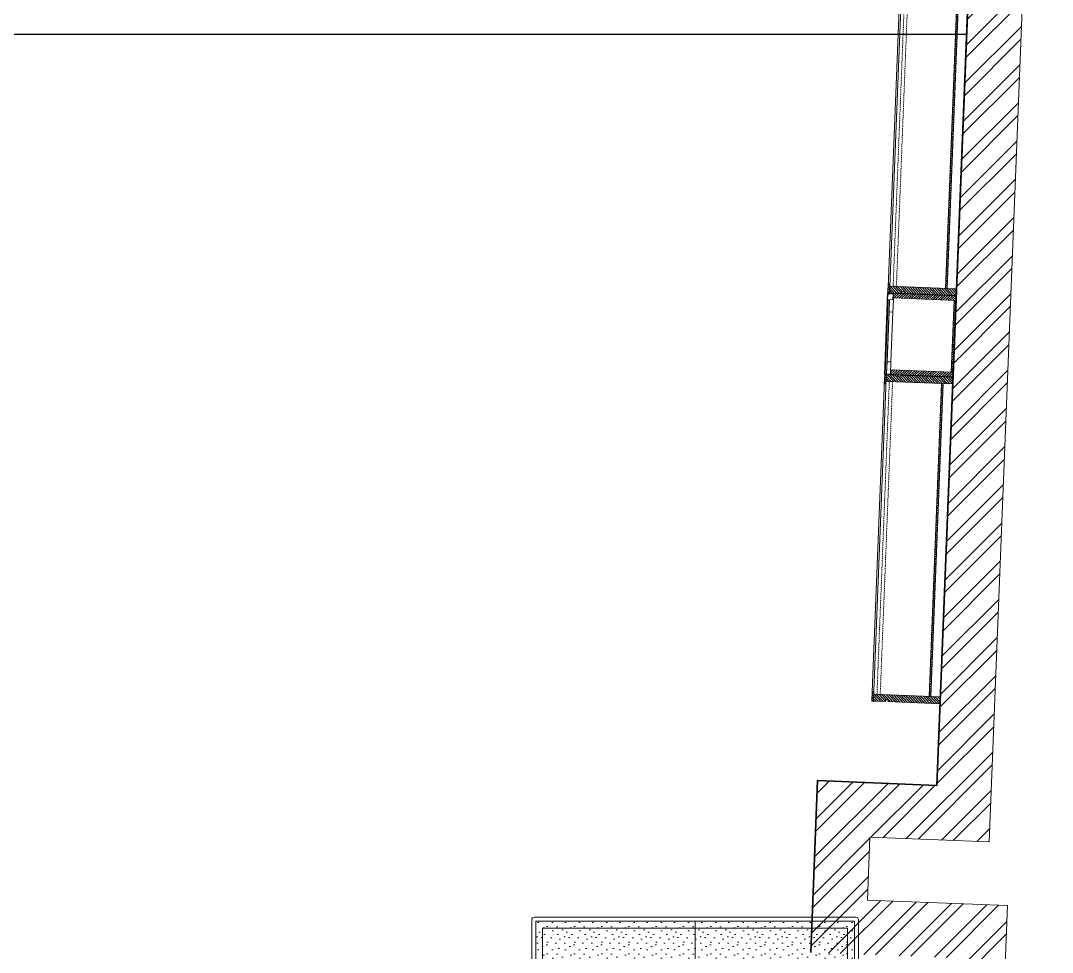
# Model space of a CAD drawing. Header units: millimetres. Extents: x -7692 to 2323, y -5243 to 5750.
# Drawn here: x -1465 to 2323, y -1460 to 1961 of the extents above; entities that cross this region are included whole.
import ezdxf

# ---------------------------------------------------------------- set-up
doc = ezdxf.new("R2010")
doc.units = ezdxf.units.MM
for name, pattern in [('a_p6_plan_L18$0$HIDDEN', [0.375, 0.25, -0.125]), ('ACAD_ISO03W100', [30, 12, -18]), ('DASHED', [100, -100]), ('HIDDEN2', [0.1875, 0.125, -0.0625])]:
    doc.linetypes.add(name, pattern=pattern)
for name, color, linetype, lineweight in [('I-LK FF&E', 1, 'Continuous', 9), ('I-LK HATCH', 251, 'Continuous', 5), ('LN-ELEVATION-1', 81, 'Continuous', 13), ('LN-ELEVATION-2', 103, 'Continuous', 20), ('LN-ELEVATION-3', 125, 'a_p6_plan_L18$0$HIDDEN', 18), ('LN-ELEVATION-4', 145, 'Continuous', 13), ('LN-ELEVATION-5', 167, 'Continuous', 5), ('LN-HATCH', 251, 'Continuous', 0)]:
    doc.layers.add(name, color=color, linetype=linetype, lineweight=lineweight)
for name, color, linetype in [('RETAIL_SEPARATOR', 4, 'DASHED'), ('WALLS', 7, 'Continuous'), ('WALLS_3D', 7, 'Continuous')]:
    doc.layers.add(name, color=color, linetype=linetype)

# ---------------------------------------------------------------- blocks, each defined once
blk = doc.blocks.new('2 seater bench')
at = {"layer": 'I-LK HATCH', "lineweight": 0}
h = blk.add_hatch(dxfattribs=at)
h.set_pattern_fill('STIP1', color=177, scale=100, angle=270, pattern_type=2)
h.set_pattern_definition([(270, (6617251.08, -170439.11), (100, -2e-13), [0, -100]), (270, (6617235.08, -170451.11), (100, -2e-13), [0, -100]), (270, (6617211.08, -170446.11), (100, -2e-13), [0, -100]), (270, (6617188.08, -170481.11), (100, -2e-13), [0, -100]), (270, (6617224.08, -170478.11), (100, -2e-13), [0, -100]), (270, (6617248.08, -170505.11), (100, -2e-13), [0, -100]), (270, (6617255.08, -170470.11), (100, -2e-13), [0, -100]), (270, (6617214.08, -170512.11), (100, -2e-13), [0, -100]), (270, (6617182.08, -170507.11), (100, -2e-13), [0, -100]), (270, (6617167.08, -170433.11), (100, -2e-13), [0, -100]), (270, (6617187.08, -170451.11), (100, -2e-13), [0, -100]), (270, (6617168.08, -170465.11), (100, -2e-13), [0, -100]), (270, (6617232.08, -170526.11), (100, -2e-13), [0, -100]), (270, (6617207.08, -170494.11), (100, -2e-13), [0, -100]), (270, (6617240.08, -170486.11), (100, -2e-13), [0, -100]), (270, (6617231.08, -170503.11), (100, -2e-13), [0, -100]), (270, (6617204.08, -170467.11), (100, -2e-13), [0, -100]), (270, (6617258.08, -170495.11), (100, -2e-13), [0, -100]), (270, (6617199.08, -170526.11), (100, -2e-13), [0, -100]), (270, (6617169.08, -170523.11), (100, -2e-13), [0, -100])])
h.paths.add_polyline_path([(585, 192.5), (0, 192.5), (0, -227.5), (585, -227.5)])
h.paths.add_polyline_path([(0, 227.5), (0, -227.5)])
h.paths.add_polyline_path([(-585, 192.5), (0, 192.5), (0, -227.5), (-585, -227.5)])
at = {"layer": 'LN-ELEVATION-2', "ltscale": 0.5}
for points in [[(-585, 192.5), (0, 192.5), (0, -227.5), (-585, -227.5)], [(585, 192.5), (0, 192.5), (0, -227.5), (585, -227.5)]]:
    blk.add_lwpolyline(points, close=True, dxfattribs=at)
at = {"layer": 'LN-ELEVATION-5', "ltscale": 0.5}
blk.add_lwpolyline([(590, 207.5), (-590, 207.5, 0.414214), (-600, 197.5), (-600, -232.5, 0.414214), (-590, -242.5), (590, -242.5, 0.414214), (600, -232.5), (600, 197.5, 0.414214)], format="xyb", close=True, dxfattribs=at)
blk.add_lwpolyline([(585, 192.5), (-585, 192.5), (-585, -227.5), (585, -227.5)], close=True, dxfattribs=at)
at = {"layer": 'LN-ELEVATION-5', "linetype": 'HIDDEN2', "ltscale": 11}
blk.add_lwpolyline([(-560, 167.5), (560, 167.5), (560, -202.5), (-560, -202.5)], close=True, dxfattribs=at)
blk = doc.blocks.new('MEDIUM_BENCH_1', base_point=(0, 0))
at = {"layer": 'I-LK FF&E'}
blk.add_blockref('2 SEATER BENCH', (600, 242.5), dxfattribs=at)
blk = doc.blocks.new('jj 1200')
at = {"layer": 'LN-HATCH', "ltscale": 0.5}
h = blk.add_hatch(dxfattribs=at)
h.set_pattern_fill('ANSI31', color=256, scale=2)
h.set_pattern_definition([(45, (4097187.331, 1708800.267), (-4.4901280605, 4.4901280605), [])])
h.paths.add_polyline_path([(792.1, 220), (792.1, 30), (786.1, 30), (786.1, 20), (792.1, 20), (792.1, -24), (767.1, -24), (767.1, 220)])
h.paths.add_polyline_path([(-382.9, 180), (767.1, 180), (767.1, 186), (-382.9, 186)])
h.paths.add_polyline_path([(757.1, -24), (757.1, -30), (792.1, -30), (792.1, -24)])
h.paths.add_polyline_path([(-407.9, 220), (-407.9, 30), (-401.9, 30), (-401.9, 20), (-407.9, 20), (-407.9, -24), (-382.9, -24), (-382.9, 220)])
h.paths.add_polyline_path([(-372.9, -24), (-372.9, -30), (-407.9, -30), (-407.9, -24)])
at = {"layer": 'LN-ELEVATION-1', "ltscale": 0.5}
for points in [[(-407.9, 220), (-407.9, 30), (-401.9, 30), (-401.9, 20), (-407.9, 20), (-407.9, -24), (-382.9, -24), (-382.9, 220)], [(792.1, 220), (792.1, 30), (786.1, 30), (786.1, 20), (792.1, 20), (792.1, -24), (767.1, -24), (767.1, 220)], [(-382.9, 180), (767.1, 180), (767.1, 186), (-382.9, 186)], [(-372.9, -24), (-372.9, -30), (-407.9, -30), (-407.9, -24)], [(757.1, -24), (757.1, -30), (792.1, -30), (792.1, -24)]]:
    blk.add_lwpolyline(points, close=True, dxfattribs=at)
at = {"layer": 'LN-ELEVATION-3', "ltscale": 0.5}
for p, q in [((767.1, 220), (-382.9, 220)), ((757.1, -24), (-372.9, -24)), ((-372.9, -30), (757.1, -30))]:
    blk.add_line(p, q, dxfattribs=at)
at = {"layer": 'LN-ELEVATION-4', "linetype": 'ACAD_ISO03W100', "ltscale": 0.05}
blk.add_lwpolyline([(767.1, 0), (-382.9, 0), (-382.9, -12), (767.1, -12)], close=True, dxfattribs=at)
blk = doc.blocks.new('JJ_FIXTURE_LARGE_2', base_point=(0, 0))
at = {"layer": 'I-LK FF&E', "xscale": -1}
blk.add_blockref('JJ 1200', (792.1, 30), dxfattribs=at)
blk = doc.blocks.new('mirror unit')
at = {"layer": 'LN-HATCH', "ltscale": 0.5}
h = blk.add_hatch(dxfattribs=at)
h.set_pattern_fill('ANSI31', color=256, scale=2)
h.set_pattern_definition([(45, (4060433.7416, 1708720.787), (-4.4901280605, 4.4901280605), [])])
h.paths.add_polyline_path([(212.9, 101.3), (230.9, 101.3), (230.9, -127.7), (212.9, -127.7)])
h.paths.add_polyline_path([(230.9, 95.3), (494.9, 95.3), (494.9, 101.3), (230.9, 101.3)])
h.paths.add_polyline_path([(512.9, 101.3), (494.9, 101.3), (494.9, -127.7), (512.9, -127.7)])
at = {"layer": 'Defpoints'}
blk.add_lwpolyline([(512.9, 101.3), (212.9, 101.3), (212.9, -148.7), (512.9, -148.7)], close=True, dxfattribs=at)
at = {"layer": 'LN-ELEVATION-1'}
for points in [[(212.9, 101.3), (230.9, 101.3), (230.9, -127.7), (212.9, -127.7)], [(230.9, 95.3), (494.9, 95.3), (494.9, 101.3), (230.9, 101.3)], [(512.9, 101.3), (494.9, 101.3), (494.9, -127.7), (512.9, -127.7)], [(259.9, -141.7), (259.9, -127.7), (214.9, -127.7), (214.9, -148.7), (223.9, -148.7), (223.9, -147.2), (216.4, -147.2), (216.4, -141.7)], [(442.9, -141.7), (442.9, -127.7), (487.9, -127.7), (487.9, -148.7), (478.9, -148.7), (478.9, -147.2), (486.4, -147.2), (486.4, -141.7)], [(504.9, -148.7), (504.9, -147.2), (509.4, -147.2), (509.4, -129.2), (487.9, -129.2), (487.9, -127.7), (510.9, -127.7), (510.9, -148.7)]]:
    blk.add_lwpolyline(points, close=True, dxfattribs=at)
at = {"layer": 'LN-ELEVATION-2', "color": 4, "lineweight": 0}
blk.add_lwpolyline([(216.4, -141.7), (486.4, -141.7), (486.4, -147.2), (216.4, -147.2)], close=True, dxfattribs=at)
at = {"layer": 'LN-ELEVATION-2'}
blk.add_lwpolyline([(259.9, -141.7), (442.9, -141.7), (442.9, -127.7), (259.9, -127.7)], close=True, dxfattribs=at)
at = {"layer": 'LN-ELEVATION-4', "ltscale": 0.5}
blk.add_line((478.9, -148.7), (223.9, -148.7), dxfattribs=at)
blk = doc.blocks.new('MIRROR_DIFFERENT_3', base_point=(0, 0))
at = {"layer": 'I-LK FF&E'}
blk.add_blockref('MIRROR UNIT', (-212.9, 148.7), dxfattribs=at)
blk = doc.blocks.new('JJ_FIXTURE_LARGE_3', base_point=(0, 0))
at = {"layer": 'I-LK FF&E', "xscale": -1}
blk.add_blockref('JJ 1200', (792.1, 30), dxfattribs=at)

msp = doc.modelspace()

# ---------------------------------------------------------------- hatches: boundary and pattern name
at = {"layer": 'LENS_HATCH_WALL', "true_color": 0x787878}
h = msp.add_hatch(dxfattribs=at)
h.set_pattern_fill('ANSI32', scale=10, angle=90)
h.set_pattern_definition([(45, (0, 0), (-67.3519, 67.3519), []), (45, (44.9, 0), (-67.3519, 67.3519), [])])
h.paths.add_polyline_path([(2006, -5124.8), (2157.6, -1288.6), (1643.7, -1268.3), (1652.9, -1037.3), (2090.6, -1054.6), (2322.7, 4816.4), (1874.9, 4834), (1893.9, 5315.3), (579.1, 5228.1), (-1772.1, 5316.8), (-1764.6, 5507.9), (-4729.6, 5625.1), (-4746.9, 5187.5), (-4984.5, 5196.9), (-4966.3, 5658.7), (-7276.7, 5750), (-7692.4, -4768.6), (-4222.3, -4905.8), (-4226.6, -5016.3), (-2415.7, -5087.9), (-2418.5, -5160.6)])
h.paths.add_polyline_path([(-2218.1, -5154), (-2207.9, -4895.9), (-4018.9, -4824.4), (-4014.5, -4713.8), (-7484.6, -4576.7), (-7084.7, 5542.3), (-5174, 5466.7), (-5192.3, 5004.9), (-4555, 4979.7), (-4537.7, 5417.4), (-1972.3, 5316), (-1980.4, 5112.3), (578.5, 5167.1), (1686.2, 5123.4), (1667.1, 4642.1), (2114.9, 4624.4), (1898.7, -846.9), (1460.9, -829.6), (1436, -1460.2), (1949.8, -1480.6), (1806, -5121.4)])

# ---------------------------------------------------------------- linework, layer by layer
at = {"layer": 'LENS_WALL_OUTLINE', "lineweight": 13, "true_color": 0xffffff}
msp.add_lwpolyline([(2006, -5124.8), (2157.6, -1288.6), (1643.7, -1268.3), (1652.9, -1037.3), (2090.6, -1054.6), (2322.7, 4816.4), (1874.9, 4834), (1893.9, 5315.3), (579.1, 5228.1), (-1772.1, 5316.8), (-1764.6, 5507.9), (-4729.6, 5625.1), (-4746.9, 5187.5), (-4984.5, 5196.9), (-4966.3, 5658.7), (-7276.7, 5750), (-7692.4, -4768.6), (-4222.3, -4905.8), (-4226.6, -5016.3), (-2415.7, -5087.9), (-2418.5, -5160.6)], close=True, dxfattribs=at)
at = {"layer": 'RETAIL_SEPARATOR'}
msp.add_line((-7228.2, 1911.2), (2007.7, 1911.2), dxfattribs=at)
at = {"layer": 'WALLS'}
for p, q in [((2040.3, 2735.9), (1898.7, -846.9)), ((1460.9, -829.6), (1436, -1460.2)), ((1898.7, -846.9), (1460.9, -829.6))]:
    msp.add_line(p, q, dxfattribs=at)
at = {"layer": 'WALLS_3D'}
for points in [[(2040.3, 2735.9), (1898.7, -846.9), (1898.7, -846.9, 2718.5), (2040.3, 2735.9, 2718.5)], [(1460.9, -829.6), (1436, -1460.2), (1436, -1460.2, 2862), (1460.9, -829.6, 2862)], [(1898.7, -846.9), (1460.9, -829.6), (1460.9, -829.6, 2718.5), (1898.7, -846.9, 2718.5)]]:
    msp.add_3dface(points, dxfattribs=at)

# ---------------------------------------------------------------- block references
at = {"yscale": -1, "rotation": 87.73674092206838}
for name, p in [('JJ_FIXTURE_LARGE_3', (1719, 961.6)), ('MIRROR_DIFFERENT_3', (1707.1, 661.9)), ('JJ_FIXTURE_LARGE_2', (1659.7, -537.2))]:
    msp.add_blockref(name, p, dxfattribs=at)
msp.add_blockref('MEDIUM_BENCH_1', (411, -1781))

doc.saveas('drawing.dxf')
